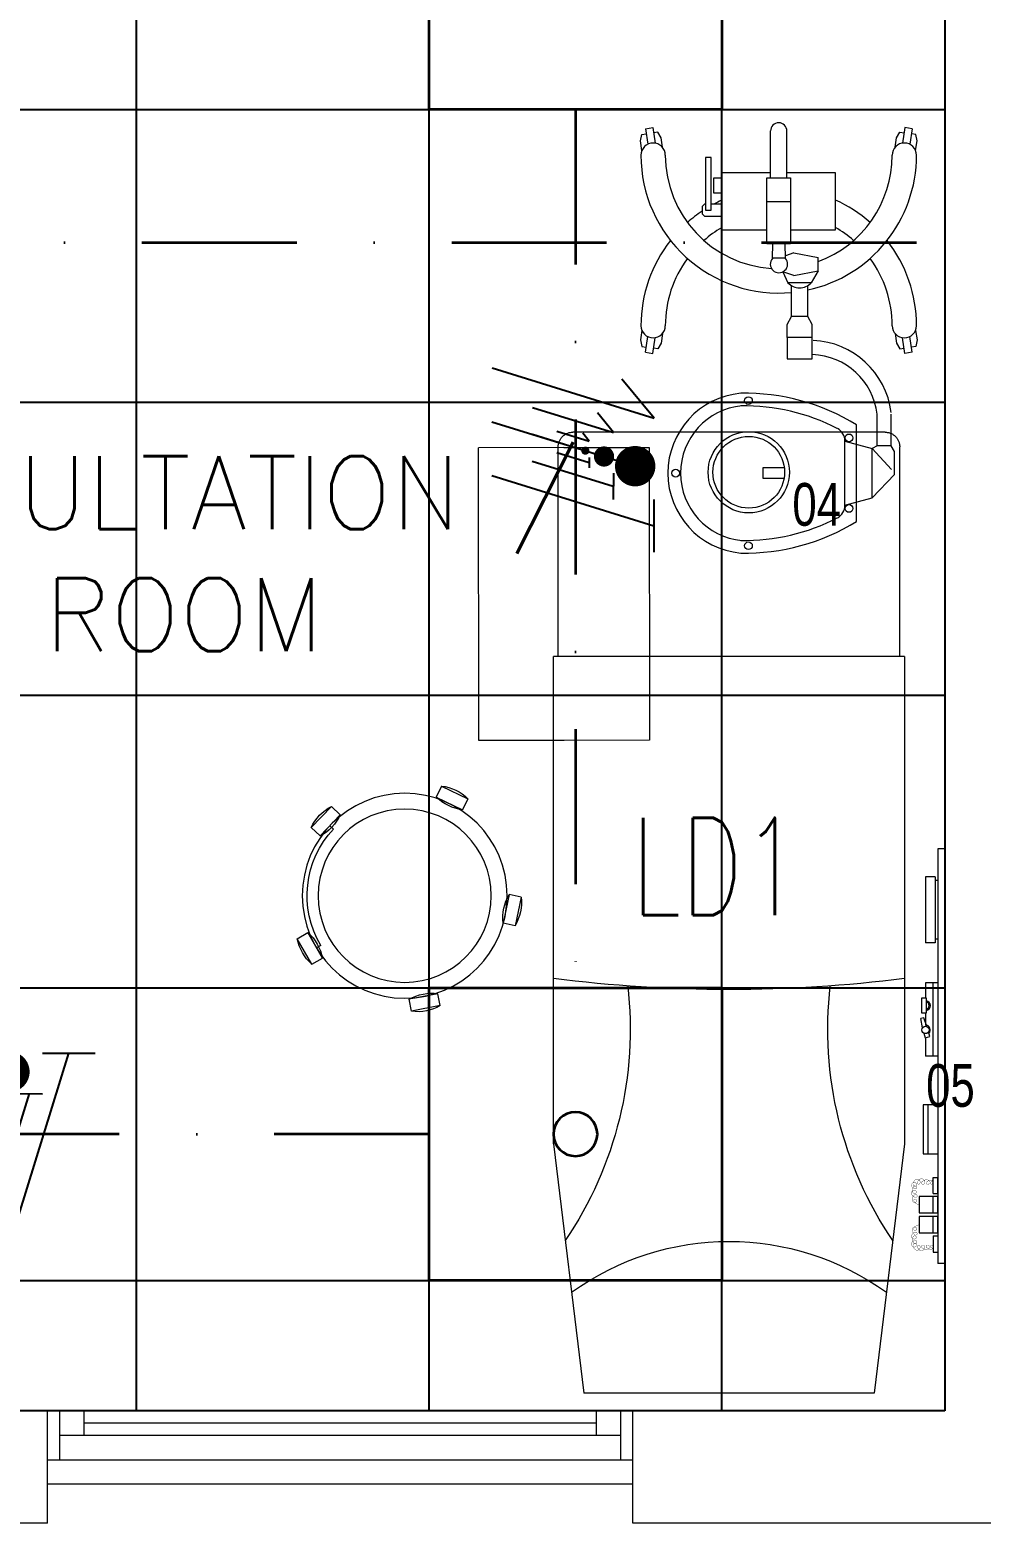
# Model space of a CAD drawing. Header units: inches. Extents: x -12418 to 183584, y -29325 to 19878.
# Drawn here: x 42982 to 44932, y -13097 to -10037 of the extents above; entities that cross this region are included whole.
import ezdxf
from ezdxf.enums import TextEntityAlignment as Align

# ---------------------------------------------------------------- set-up
doc = ezdxf.new("R2010")
doc.units = ezdxf.units.IN
doc.header["$LTSCALE"] = 25
doc.header["$MEASUREMENT"] = 0
doc.linetypes.add('00-Ground Floor$0$HIDDEN', pattern=[9.525, 6.35, -3.175])
doc.linetypes.add('DASHDOT', pattern=[25.4, 12.7, -6.35, 0, -6.35])
doc.layers.get('0').update_dxf_attribs({"color": 8})
for name, color, linetype, lineweight in [('00-Ground Floor$0$72_EGR_BASE_TEXT', 252, 'Continuous', 5), ('00-Ground Floor$0$72_EGR_EQP_TAG', 142, 'Continuous', 5), ('00-Ground Floor$0$Aluminum', 251, 'Continuous', 5), ('00-Ground Floor$0$LOADING', 253, 'Continuous', 5), ('00-Ground Floor$0$Walls', 251, 'Continuous', 5), ('E-LITE-CIRC-NUMB', 6, 'Continuous', 25), ('E-LITE-CLNG', 150, 'Continuous', 35), ('E-LITE-CLNG-CNDT', 6, 'DASHDOT', 35), ('E-LITE-CTRL', 6, 'Continuous', 25), ('E-LITE-IDEN', 6, 'Continuous', 25), ('E-POWR-WIRE', 6, 'Continuous', 25), ('E-POWR-WIRE @ 100', 6, 'Continuous', 25), ('E-POWR-WIRE @ 20', 6, 'Continuous', 25), ('E-POWR-WIRE @ 50', 6, 'Continuous', 25)]:
    doc.layers.add(name, color=color, linetype=linetype, lineweight=lineweight)
doc.layers.add('00-Ground Floor$0$False Ceiling', color=251, linetype='Continuous')
doc.styles.add('00-Ground Floor$0$SIMPLEX', font='SIMPLEX.shx', dxfattribs={"height": 150})
doc.styles.add('00-Ground Floor$0$X3G_ENTITY_257CFD', font='swisscl.ttf', dxfattribs={"height": 200})
doc.styles.add('DC_Simplex', font='SIMPLEX.shx', dxfattribs={"width": 0.7})

# ---------------------------------------------------------------- blocks, each defined once
blk = doc.blocks.new('00-Ground Floor$0$ME19011A-P')
for p, q in [((-0.425, 0), (0.425, 0)), ((-0.425, 0), (-0.425, -0.015)), ((0.425, 0), (0.425, -0.015)), ((-0.425, -0.015), (0.425, -0.015)), ((-0.3675, -0.0198), (-0.2325, -0.0198)), ((-0.3675, -0.0198), (-0.3675, -0.0399)), ((-0.36, -0.015), (-0.36, -0.0198)), ((-0.24, -0.015), (-0.24, -0.0198)), ((-0.2325, -0.0198), (-0.2325, -0.0399)), ((-0.15, -0.015), (-0.15, -0.04)), ((-0.15, -0.025), (0, -0.025)), ((0, -0.015), (0, -0.04)), ((0.1, -0.015), (0.1, -0.045)), ((0.2, -0.045), (0.2, -0.015)), ((0.2818, -0.015), (0.2484, -0.015)), ((0.2484, -0.0243), (0.2484, -0.015)), ((0.2818, -0.0243), (0.2484, -0.0243)), ((0.2818, -0.0243), (0.2818, -0.015)), ((0.3211, -0.015), (0.2877, -0.015)), ((0.2877, -0.015), (0.2877, -0.0531)), ((0.3211, -0.0243), (0.2877, -0.0243)), ((0.3211, -0.0531), (0.3211, -0.015)), ((0.3623, -0.015), (0.3289, -0.015)), ((0.3289, -0.015), (0.3289, -0.0531)), ((0.3623, -0.0243), (0.3289, -0.0243)), ((0.3623, -0.0531), (0.3623, -0.015)), ((0.3682, -0.0243), (0.3682, -0.015)), ((0.3682, -0.015), (0.4016, -0.015)), ((0.3682, -0.0243), (0.4016, -0.0243)), ((0.4016, -0.0243), (0.4016, -0.015)), ((-0.3675, -0.0399), (-0.2325, -0.0399)), ((-0.15, -0.04), (-0.1187, -0.04)), ((-0.0887, -0.04), (-0.0637, -0.04)), ((-0.0606, -0.0371), (-0.0787, -0.0432)), ((-0.0787, -0.0432), (-0.077, -0.0497)), ((-0.0582, -0.046), (-0.077, -0.0497)), ((-0.0402, -0.0312), (-0.0496, -0.0337)), ((-0.047, -0.0434), (-0.0376, -0.0409)), ((-0.0376, -0.0409), (-0.0402, -0.0312)), ((-0.0379, -0.04), (0, -0.04)), ((0.1, -0.035), (0.2, -0.035)), ((0.1, -0.045), (0.2, -0.045)), ((0.2877, -0.0531), (0.3211, -0.0531)), ((0.3289, -0.0531), (0.3623, -0.0531))]:
    blk.add_line(p, q)
at = {"color": 8, "const_width": 0.000601}
for points in [[(0.3044, -0.0531, -0.184574), (0.2977, -0.0636, -1.44364), (0.2961, -0.0581, -0.837915), (0.2969, -0.0664, -0.30536), (0.2839, -0.062, -1.584726), (0.2894, -0.0609, -0.253153), (0.2827, -0.0684, -0.874198), (0.2775, -0.0585, -0.915253), (0.2791, -0.0658, -0.223821), (0.2683, -0.0644, -1.703343), (0.272, -0.0597, -0.588962), (0.2621, -0.068, -0.717795), (0.2625, -0.0581, -0.983104), (0.2645, -0.0644, -0.326362), (0.2534, -0.0609, -0.758716), (0.2609, -0.0514, -0.906186), (0.2593, -0.0565, -0.189488), (0.2526, -0.0522, -0.7948), (0.2613, -0.0423, -1.223996), (0.2574, -0.047, -0.072149), (0.2534, -0.0403, -0.645886), (0.2609, -0.0324, -1.366917), (0.2574, -0.0371, -0.078415), (0.2542, -0.0308, -0.723006), (0.2613, -0.0256, -1.105484), (0.2582, -0.0292, -0.221197), (0.2566, -0.0243, -0.221197)], [(0.3456, -0.0531, 0.184574), (0.3523, -0.0636, 1.44364), (0.3539, -0.0581, 0.837915), (0.3531, -0.0664, 0.30536), (0.3661, -0.062, 1.584726), (0.3606, -0.0609, 0.253153), (0.3673, -0.0684, 0.874198), (0.3725, -0.0585, 0.915253), (0.3709, -0.0658, 0.223821), (0.3817, -0.0644, 1.703343), (0.378, -0.0597, 0.588962), (0.3879, -0.068, 0.717795), (0.3875, -0.0581, 0.983104), (0.3855, -0.0644, 0.326362), (0.3966, -0.0609, 0.758716), (0.3891, -0.0514, 0.906186), (0.3907, -0.0565, 0.189488), (0.3974, -0.0522, 0.7948), (0.3887, -0.0423, 1.223996), (0.3926, -0.047, 0.072149), (0.3966, -0.0403, 0.645886), (0.3891, -0.0324, 1.366917), (0.3926, -0.0371, 0.078415), (0.3958, -0.0308, 0.723006), (0.3887, -0.0256, 1.105484), (0.3918, -0.0292, 0.221197), (0.3934, -0.0243, 0.221197)]]:
    blk.add_lwpolyline(points, format="xyb", dxfattribs=at)
blk.add_lwpolyline([(-0.1187, -0.0482), (-0.0887, -0.0482), (-0.0887, -0.0382), (-0.1187, -0.0382)], close=True)
blk.add_circle((-0.0537, -0.04), 0.0075)
for centre, radius, start, end in [((-0.1037, -0.04), 0.01, 10.4593, 169.5407), ((-0.0537, -0.04), 0.01, 45, 180), ((-0.1037, -0.04), 0.0075, 14.0075, 165.9925)]:
    blk.add_arc(centre, radius, start, end)
blk = doc.blocks.new('00-Ground Floor$0$M.44.57.64')
at = {"layer": '00-Ground Floor$0$LOADING', "xscale": 1000.000000000002, "yscale": 1000.000000000002, "zscale": 1000.000000000002, "rotation": 225.9999036123427}
blk.add_blockref('00-Ground Floor$0$ME19011A-P', (-80806.9, 16720.7), dxfattribs=at)
blk = doc.blocks.new('00-Ground Floor$0$HF10037B-P')
at = {"layer": '00-Ground Floor$0$LOADING'}
for p, q in [((0.2459, 0.134), (0.1859, 0.134)), ((0.1859, 0.134), (0.1859, 0.109)), ((0.2459, 0.134), (0.2459, 0.109)), ((0.2459, 0.109), (0.1859, 0.109)), ((0, 0), (-0.0142, -0.0583)), ((0, 0), (0.0243, -0.0059)), ((0.0243, -0.0059), (0.01, -0.0642)), ((0.4071, -0.0094), (0.431, -0.0018)), ((0.4071, -0.0094), (0.4255, -0.0665)), ((0.431, -0.0018), (0.4493, -0.0589)), ((-0.0142, -0.0583), (0.01, -0.0642)), ((0.4069, -0.0417), (0.4165, -0.0387)), ((0.4255, -0.0665), (0.4493, -0.0589)), ((0.0524, -0.2725), (0.0674, -0.2525)), ((0.0524, -0.2725), (0.1004, -0.3085)), ((0.0674, -0.2525), (0.1154, -0.2885)), ((0.3125, -0.2897), (0.362, -0.2558)), ((0.3267, -0.268), (0.3323, -0.2763)), ((0.3761, -0.2764), (0.362, -0.2558)), ((0.1004, -0.3085), (0.1154, -0.2885)), ((0.3266, -0.3103), (0.3125, -0.2897)), ((0.3266, -0.3103), (0.3761, -0.2764))]:
    blk.add_line(p, q, dxfattribs=at)
for radius in [0.21, 0.1775]:
    blk.add_circle((0.2161, -0.1014), radius, dxfattribs=at)
for centre, radius, start, end in [((0.2159, 0.0465), 0.0925, 71.0754, 108.9246), ((0.2159, 0.1965), 0.0925, 251.0754, 288.9246), ((0.0779, -0.0499), 0.0925, 147.3419, 185.1912), ((-0.0678, -0.0143), 0.0925, 327.3419, 5.1912), ((0.4996, -0.0113), 0.0925, 178.8412, 216.6904), ((0.3568, -0.057), 0.0925, 358.8412, 36.6904), ((0.2161, -0.1014), 0.2, 303.6037, 17.3657), ((0.1289, -0.2205), 0.0925, 214.1875, 252.0368), ((0.0389, -0.3404), 0.0925, 34.1875, 72.0368), ((0.3867, -0.3449), 0.0925, 105.5121, 143.3614), ((0.3019, -0.2212), 0.0925, 285.5121, 323.3614)]:
    blk.add_arc(centre, radius, start, end, dxfattribs=at)
blk = doc.blocks.new('00-Ground Floor$0$HF13902-P')
at = {"color": 8, "linetype": '00-Ground Floor$0$HIDDEN'}
for p, q in [((-0.35, -0.6824), (-0.35, -1.1124)), ((0.35, -0.6824), (0.35, -1.1124)), ((0.32, -1.1424), (-0.32, -1.1424))]:
    blk.add_line(p, q, dxfattribs=at)
at = {"linetype": 'Continuous'}
for points in [[(0.36, -0.5224), (0.36, -0.5224), (0.36, -0.5224), (0.36, -0.5224), (0.36, -0.5224), (0.36, -0.5224), (0.36, -0.5224), (0.36, -0.5224), (0.36, -0.5224), (0.36, -0.5224), (0.36, -0.5224), (0.36, -0.5224), (0.36, -0.5224), (0.36, -0.5224), (0.36, -0.5224), (0.36, -0.5224), (0.36, -0.5224), (0.36, -0.5224), (0.36, -0.5224), (0.36, -0.5224), (0.36, -0.5224), (0.36, -0.5224), (0.36, -0.5224), (0.36, -0.5224), (0.36, -0.5224), (0.36, -0.5224), (0.36, -0.5224), (0.36, -0.5224), (0.36, -0.5224), (0.36, -0.5224), (0.36, -0.5224), (0.36, -0.5224), (0.36, -0.5224), (0.36, -0.5224), (0.36, -0.5224), (0.36, -0.5224), (0.36, -0.5224), (0.36, -0.5224), (0.36, -0.5224), (0.36, -0.5224), (0.36, -0.5224), (0.36, -0.5224), (0.36, -0.5224), (0.36, -0.5224), (0.36, -0.5224), (0.36, -0.5224), (0.36, -0.5224), (0.36, -0.5224), (0.36, -0.5224), (0.36, -0.5224), (0.36, -0.5224), (0.36, -0.5224), (0.36, -0.5224), (0.36, -0.5224), (0.36, -0.5224), (0.36, -0.5224), (0.36, -0.5224), (0.36, -0.5224), (0.36, -0.5224), (0.36, -0.5224), (0.36, -0.5224), (0.36, -0.5224), (0.36, -0.5224), (0.36, -0.5224), (0.36, -0.5224), (0.36, -0.5224), (0.36, -0.5224), (0.36, -0.5224), (0.36, -0.5224), (0.36, -0.5224), (0.36, -0.5224), (0.36, -0.5224), (0.36, -0.5224), (0.36, -0.5224), (0.36, -0.5224), (0.36, -0.5224), (0.36, -0.5224), (0.36, -0.5224), (0.36, -0.5224), (0.36, -0.5224), (0.36, -0.5224), (0.36, -0.5224), (0.36, -0.5224), (0.36, -0.5224), (0.36, -0.5224), (0.36, -0.5224), (0.36, -0.5224), (0.36, -0.5224), (0.36, -0.5224), (0.36, -0.5224), (0.36, -0.5224), (0.36, -0.5224), (0.36, -0.5224), (0.36, -0.5224), (0.36, -0.5224), (0.36, -0.5224), (0.36, -0.5224), (0.36, -0.5224), (0.36, -0.5224), (0.36, -0.5224), (0.36, -0.5224), (0.36, -0.5224), (0.36, -0.5224), (0.36, -0.5224), (0.36, -0.5224), (0.36, -0.5224), (0.36, -0.5224), (0.36, -0.5224), (0.36, -0.5224), (0.36, -0.5224), (0.36, -0.5224), (0.36, -0.5224), (0.36, -0.5224), (0.36, -0.5224), (0.36, -0.5224), (0.36, -0.5224), (0.36, -0.5224), (0.36, -0.5224), (0.36, -0.5224), (0.36, -0.5224), (0.36, -0.5224), (0.36, -0.5224), (0.36, -0.5224), (0.36, -0.5224), (0.36, -0.5224), (0.36, -0.5224), (0.36, -0.5224), (0.36, -0.5224), (0.36, -0.5224), (0.36, -0.5224), (0.36, -0.5224), (0.36, -0.5224), (0.36, -0.5224), (0.36, -0.5224), (0.36, -0.5224), (0.36, -0.5224), (0.36, -0.5224), (0.36, -0.5224), (0.36, -0.5224), (0.36, -0.5224), (0.36, -0.5224), (0.36, -0.5224), (0.36, -0.5224), (0.36, -0.5224), (0.36, -0.5224), (0.36, -0.5224), (0.36, -0.5224), (0.36, -0.5224), (0.36, -0.5224), (0.36, -0.5224), (0.36, -0.5224), (0.36, -0.5224), (0.36, -0.5224), (0.36, -0.5224), (0.36, -0.5224), (0.36, -0.5224), (0.36, -0.5224), (0.36, -0.5224), (0.36, -0.5224), (0.36, -0.5224), (0.36, -0.5224), (0.36, -0.5224), (0.36, -0.5224), (0.36, -0.5224), (0.36, -0.5224), (0.36, -0.5224), (0.36, -0.5224), (0.36, -0.5224), (0.36, -0.5224), (0.36, -0.5224), (0.36, -0.5224), (0.36, -0.5224), (0.36, -0.5224), (0.36, -0.5224), (0.36, -0.5224), (0.36, -0.5224), (0.36, -0.5224), (0.36, -0.5224), (0.36, -0.5224), (0.36, -0.5224), (0.36, -0.5224), (0.36, -0.5224), (0.36, -0.5224), (0.36, -0.5224), (0.36, -0.5224), (0.36, -0.5224), (0.36, -0.5224), (0.36, -0.5224), (0.36, -0.5224), (0.36, -0.5224), (0.36, -0.5224), (0.36, -0.5224), (0.36, -0.5224), (0.36, -0.5224), (0.36, -0.5224), (0.36, -0.5224), (0.36, -0.5224), (0.36, -0.5224), (0.36, -0.5224), (0.36, -0.5224), (0.36, -0.5224), (0.36, -0.5224), (0.36, -0.5224), (0.36, -0.5224), (0.36, -0.5224), (0.36, -0.5224), (0.36, -0.5224), (0.36, -0.5224), (0.36, -0.5224), (0.36, -0.5224), (0.36, -0.5224), (0.36, -0.5224), (0.36, -0.5224), (0.36, -0.5224), (0.36, -0.5224), (0.36, -0.5224), (0.36, -0.5224), (0.36, -0.5224), (0.36, -0.5224)], [(0.36, -0.5224), (0.36, -0.5224), (0.36, -0.5224), (0.36, -0.5224), (0.36, -0.5224), (0.36, -0.5224), (0.36, -0.5224), (0.36, -0.5224), (0.36, -0.5224), (0.36, -0.5224), (0.36, -0.5224), (0.36, -0.5224), (0.36, -0.5224), (0.36, -0.5224), (0.36, -0.5224), (0.36, -0.5224), (0.36, -0.5224), (0.36, -0.5224), (0.36, -0.5224), (0.36, -0.5224), (0.36, -0.5224), (0.36, -0.5224), (0.36, -0.5224), (0.36, -0.5224), (0.36, -0.5224), (0.36, -0.5224), (0.36, -0.5224), (0.36, -0.5224), (0.36, -0.5224), (0.36, -0.5224), (0.36, -0.5224), (0.36, -0.5224), (0.36, -0.5224), (0.36, -0.5224), (0.36, -0.5224), (0.36, -0.5224), (0.36, -0.5224), (0.36, -0.5224), (0.36, -0.5224), (0.36, -0.5224), (0.36, -0.5224), (0.36, -0.5224), (0.36, -0.5224), (0.36, -0.5224), (0.36, -0.5224), (0.36, -0.5224), (0.36, -0.5224), (0.36, -0.5224), (0.36, -0.5224), (0.36, -0.5224), (0.36, -0.5224), (0.36, -0.5224), (0.36, -0.5224), (0.36, -0.5224), (0.36, -0.5224), (0.36, -0.5224), (0.36, -0.5224), (0.36, -0.5224), (0.36, -0.5224), (0.36, -0.5224), (0.36, -0.5224), (0.36, -0.5224), (0.36, -0.5224), (0.36, -0.5224), (0.36, -0.5224), (0.36, -0.5224), (0.36, -0.5224), (0.36, -0.5224), (0.36, -0.5224), (0.36, -0.5224), (0.36, -0.5224), (0.36, -0.5224), (0.36, -0.5224), (0.36, -0.5224), (0.36, -0.5224), (0.36, -0.5224), (0.36, -0.5224), (0.36, -0.5224), (0.36, -0.5224), (0.36, -0.5224), (0.36, -0.5224), (0.36, -0.5224), (0.36, -0.5224), (0.36, -0.5224), (0.36, -0.5224), (0.36, -0.5224), (0.36, -0.5224), (0.36, -0.5224), (0.36, -0.5224), (0.36, -0.5224), (0.36, -0.5224), (0.36, -0.5224), (0.36, -0.5224), (0.36, -0.5224), (0.36, -0.5224), (0.36, -0.5224), (0.36, -0.5224), (0.36, -0.5224), (0.36, -0.5224), (0.36, -0.5224), (0.36, -0.5224), (0.36, -0.5224), (0.36, -0.5224), (0.36, -0.5224), (0.36, -0.5224), (0.36, -0.5224), (0.36, -0.5224), (0.36, -0.5224), (0.36, -0.5224), (0.36, -0.5224), (0.36, -0.5224), (0.36, -0.5224), (0.36, -0.5224), (0.36, -0.5224), (0.36, -0.5224), (0.36, -0.5224), (0.36, -0.5224), (0.36, -0.5224), (0.36, -0.5224), (0.36, -0.5224), (0.36, -0.5224), (0.36, -0.5224), (0.36, -0.5224), (0.36, -0.5224), (0.36, -0.5224), (0.36, -0.5224), (0.36, -0.5224), (0.36, -0.5224), (0.36, -0.5224), (0.36, -0.5224), (0.36, -0.5224), (0.36, -0.5224), (0.36, -0.5224), (0.36, -0.5224), (0.36, -0.5224), (0.36, -0.5224), (0.36, -0.5224), (0.36, -0.5224), (0.36, -0.5224), (0.36, -0.5224), (0.36, -0.5224), (0.36, -0.5224), (0.36, -0.5224), (0.36, -0.5224), (0.36, -0.5224), (0.36, -0.5224), (0.36, -0.5224), (0.36, -0.5224), (0.36, -0.5224), (0.36, -0.5224), (0.36, -0.5224), (0.36, -0.5224), (0.36, -0.5224), (0.36, -0.5224), (0.36, -0.5224), (0.36, -0.5224), (0.36, -0.5224), (0.36, -0.5224), (0.36, -0.5224), (0.36, -0.5224), (0.36, -0.5224), (0.36, -0.5224), (0.36, -0.5224), (0.36, -0.5224), (0.36, -0.5224), (0.36, -0.5224), (0.36, -0.5224), (0.36, -0.5224), (0.36, -0.5224), (0.36, -0.5224), (0.36, -0.5224), (0.36, -0.5224), (0.36, -0.5224), (0.36, -0.5224), (0.36, -0.5224), (0.36, -0.5224), (0.36, -0.5224), (0.36, -0.5224), (0.36, -0.5224), (0.36, -0.5224), (0.36, -0.5224), (0.36, -0.5224), (0.36, -0.5224), (0.36, -0.5224), (0.36, -0.5224), (0.36, -0.5224), (0.36, -0.5224), (0.36, -0.5224), (0.36, -0.5224), (0.36, -0.5224), (0.36, -0.5224), (0.36, -0.5224), (0.36, -0.5224), (0.36, -0.5224), (0.36, -0.5224), (0.36, -0.5224), (0.36, -0.5224), (0.36, -0.5224), (0.36, -0.5224), (0.36, -0.5224), (0.36, -0.5224), (0.36, -0.5224), (0.36, -0.5224), (0.36, -0.5224), (0.36, -0.5224), (0.36, -0.5224), (0.36, -0.5224), (0.36, -0.5224), (0.36, -0.5224), (0.36, -0.5224), (0.36, -0.5224), (0.36, -0.5224), (0.36, -0.5224), (0.36, -0.5224)], [(0.36, -0.5224), (0.36, -0.5224), (0.36, -0.5224), (0.36, -0.5224), (0.36, -0.5224), (0.36, -0.5224), (0.36, -0.5224), (0.36, -0.5224), (0.36, -0.5224), (0.36, -0.5224), (0.36, -0.5224), (0.36, -0.5224), (0.36, -0.5224), (0.36, -0.5224), (0.36, -0.5224), (0.36, -0.5224), (0.36, -0.5224), (0.36, -0.5224), (0.36, -0.5224), (0.36, -0.5224), (0.36, -0.5224), (0.36, -0.5224), (0.36, -0.5224), (0.36, -0.5224), (0.36, -0.5224), (0.36, -0.5224), (0.36, -0.5224), (0.36, -0.5224), (0.36, -0.5224), (0.36, -0.5224), (0.36, -0.5224), (0.36, -0.5224), (0.36, -0.5224), (0.36, -0.5224), (0.36, -0.5224), (0.36, -0.5224), (0.36, -0.5224), (0.36, -0.5224), (0.36, -0.5224), (0.36, -0.5224), (0.36, -0.5224), (0.36, -0.5224), (0.36, -0.5224), (0.36, -0.5224), (0.36, -0.5224), (0.36, -0.5224), (0.36, -0.5224), (0.36, -0.5224), (0.36, -0.5224), (0.36, -0.5224), (0.36, -0.5224), (0.36, -0.5224), (0.36, -0.5224), (0.36, -0.5224), (0.36, -0.5224), (0.36, -0.5224), (0.36, -0.5224), (0.36, -0.5224), (0.36, -0.5224), (0.36, -0.5224), (0.36, -0.5224), (0.36, -0.5224), (0.36, -0.5224), (0.36, -0.5224), (0.36, -0.5224), (0.36, -0.5224), (0.36, -0.5224), (0.36, -0.5224), (0.36, -0.5224), (0.36, -0.5224), (0.36, -0.5224), (0.36, -0.5224), (0.36, -0.5224), (0.36, -0.5224), (0.36, -0.5224), (0.36, -0.5224), (0.36, -0.5224), (0.36, -0.5224), (0.36, -0.5224), (0.36, -0.5224), (0.36, -0.5224), (0.36, -0.5224), (0.36, -0.5224), (0.36, -0.5224), (0.36, -0.5224), (0.36, -0.5224), (0.36, -0.5224), (0.36, -0.5224), (0.36, -0.5224), (0.36, -0.5224), (0.36, -0.5224), (0.36, -0.5224), (0.36, -0.5224), (0.36, -0.5224), (0.36, -0.5224), (0.36, -0.5224), (0.36, -0.5224), (0.36, -0.5224), (0.36, -0.5224), (0.36, -0.5224), (0.36, -0.5224), (0.36, -0.5224), (0.36, -0.5224), (0.36, -0.5224), (0.36, -0.5224), (0.36, -0.5224), (0.36, -0.5224), (0.36, -0.5224), (0.36, -0.5224), (0.36, -0.5224), (0.36, -0.5224), (0.36, -0.5224), (0.36, -0.5224), (0.36, -0.5224), (0.36, -0.5224), (0.36, -0.5224), (0.36, -0.5224), (0.36, -0.5224), (0.36, -0.5224), (0.36, -0.5224), (0.36, -0.5224), (0.36, -0.5224), (0.36, -0.5224), (0.36, -0.5224), (0.36, -0.5224), (0.36, -0.5224), (0.36, -0.5224), (0.36, -0.5224), (0.36, -0.5224), (0.36, -0.5224), (0.36, -0.5224), (0.36, -0.5224), (0.36, -0.5224), (0.36, -0.5224), (0.36, -0.5224), (0.36, -0.5224), (0.36, -0.5224), (0.36, -0.5224), (0.36, -0.5224), (0.36, -0.5224), (0.36, -0.5224), (0.36, -0.5224), (0.36, -0.5224), (0.36, -0.5224), (0.36, -0.5224), (0.36, -0.5224), (0.36, -0.5224), (0.36, -0.5224), (0.36, -0.5224), (0.36, -0.5224), (0.36, -0.5224), (0.36, -0.5224), (0.36, -0.5224), (0.36, -0.5224), (0.36, -0.5224), (0.36, -0.5224), (0.36, -0.5224), (0.36, -0.5224), (0.36, -0.5224), (0.36, -0.5224), (0.36, -0.5224), (0.36, -0.5224), (0.36, -0.5224), (0.36, -0.5224), (0.36, -0.5224), (0.36, -0.5224), (0.36, -0.5224), (0.36, -0.5224), (0.36, -0.5224), (0.36, -0.5224), (0.36, -0.5224), (0.36, -0.5224), (0.36, -0.5224), (0.36, -0.5224), (0.36, -0.5224), (0.36, -0.5224), (0.36, -0.5224), (0.36, -0.5224), (0.36, -0.5224), (0.36, -0.5224), (0.36, -0.5224), (0.36, -0.5224), (0.36, -0.5224), (0.36, -0.5224), (0.36, -0.5224), (0.36, -0.5224), (0.36, -0.5224), (0.36, -0.5224), (0.36, -0.5224), (0.36, -0.5224), (0.36, -0.5224), (0.36, -0.5224), (0.36, -0.5224), (0.36, -0.5224), (0.36, -0.5224), (0.36, -0.5224), (0.36, -0.5224), (0.36, -0.5224), (0.36, -0.5224), (0.36, -0.5224), (0.36, -0.5224), (0.36, -0.5224), (0.36, -0.5224), (0.36, -0.5224), (0.36, -0.5224), (0.36, -0.5224), (0.36, -0.5224), (0.36, -0.5224), (0.36, -0.5224), (0.36, -0.5224), (0.36, -0.5224), (0.36, -0.5224), (0.36, -0.5224), (0.36, -0.5224), (0.36, -0.5224), (0.36, -0.5224), (0.36, -0.5224), (0.36, -0.5224), (0.36, -0.5224), (0.36, -0.5224), (0.36, -0.5224), (0.36, -0.5224), (0.36, -0.5224), (0.36, -0.5224), (0.36, -0.5224), (0.36, -0.5224), (0.36, -0.5224), (0.36, -0.5224), (0.36, -0.5224), (0.36, -0.5224), (0.36, -0.5224), (0.36, -0.5224), (0.36, -0.5224), (0.36, -0.5224), (0.36, -0.5224), (0.36, -0.5224), (0.36, -0.5224), (0.36, -0.5224), (0.36, -0.5224), (0.36, -0.5224), (0.36, -0.5224), (0.36, -0.5224), (0.36, -0.5224), (0.36, -0.5224), (0.36, -0.5224), (0.36, -0.5224), (0.36, -0.5224), (0.36, -0.5224), (0.36, -0.5224), (0.36, -0.5224), (0.36, -0.5224), (0.36, -0.5224), (0.36, -0.5224), (0.36, -0.5224), (0.36, -0.5224), (0.36, -0.5224), (0.36, -0.5224), (0.36, -0.5224), (0.36, -0.5224), (0.36, -0.5224), (0.36, -0.5224), (0.36, -0.5224), (0.36, -0.5224), (0.36, -0.5224), (0.36, -0.5224), (0.36, -0.5224), (0.36, -0.5224), (0.36, -0.5224), (0.36, -0.5224), (0.36, -0.5224), (0.36, -0.5224), (0.36, -0.5224), (0.36, -0.5224), (0.36, -0.5224), (0.36, -0.5224), (0.36, -0.5224), (0.36, -0.5224)]]:
    blk.add_lwpolyline(points, close=True, dxfattribs=at)
for points in [[(0.36, -0.5224), (0.36, -0.5224), (0.36, -0.5224), (0.36, -0.5224), (0.36, -0.5224), (0.36, -0.5224), (0.36, -0.5224), (0.36, -0.5224)], [(0.36, -0.5224), (0.36, -0.5224), (0.36, -0.5224), (0.36, -0.5224), (0.36, -0.5224), (0.36, -0.5224), (0.36, -0.5224), (0.36, -0.5224), (0.36, -0.5224), (0.36, -0.5224), (0.36, -0.5224), (0.36, -0.5224), (0.36, -0.5224), (0.36, -0.5224), (0.36, -0.5224), (0.36, -0.5224), (0.36, -0.5224), (0.36, -0.5224), (0.36, -0.5224), (0.36, -0.5224), (0.36, -0.5224), (0.36, -0.5224), (0.36, -0.5224), (0.36, -0.5224), (0.36, -0.5224), (0.36, -0.5224), (0.36, -0.5224), (0.36, -0.5224), (0.36, -0.5224), (0.36, -0.5224), (0.36, -0.5224), (0.36, -0.5224), (0.36, -0.5224), (0.36, -0.5224), (0.36, -0.5224), (0.36, -0.5224), (0.36, -0.5224), (0.36, -0.5224), (0.36, -0.5224), (0.36, -0.5224), (0.36, -0.5224), (0.36, -0.5224), (0.36, -0.5224), (0.36, -0.5224), (0.36, -0.5224), (0.36, -0.5224), (0.36, -0.5224), (0.36, -0.5224), (0.36, -0.5224), (0.36, -0.5224), (0.36, -0.5224), (0.36, -0.5224), (0.36, -0.5224), (0.36, -0.5224), (0.36, -0.5224), (0.36, -0.5224), (0.36, -0.5224), (0.36, -0.5224), (0.36, -0.5224), (0.36, -0.5224), (0.36, -0.5224), (0.36, -0.5224), (0.36, -0.5224), (0.36, -0.5224), (0.36, -0.5224), (0.36, -0.5224), (0.36, -0.5224), (0.36, -0.5224), (0.36, -0.5224), (0.36, -0.5224), (0.36, -0.5224), (0.36, -0.5224), (0.36, -0.5224), (0.36, -0.5224), (0.36, -0.5224), (0.36, -0.5224), (0.36, -0.5224), (0.36, -0.5224), (0.36, -0.5224), (0.36, -0.5224), (0.36, -0.5224), (0.36, -0.5224), (0.36, -0.5224), (0.36, -0.5224), (0.36, -0.5224), (0.36, -0.5224), (0.36, -0.5224), (0.36, -0.5224), (0.36, -0.5224), (0.36, -0.5224), (0.36, -0.5224), (0.36, -0.5224), (0.36, -0.5224), (0.36, -0.5224), (0.36, -0.5224), (0.36, -0.5224), (0.36, -0.5224), (0.36, -0.5224), (0.36, -0.5224), (0.36, -0.5224), (0.36, -0.5224), (0.36, -0.5224), (0.36, -0.5224), (0.36, -0.5224), (0.36, -0.5224), (0.36, -0.5224), (0.36, -0.5224), (0.36, -0.5224), (0.36, -0.5224), (0.36, -0.5224), (0.36, -0.5224)], [(0.36, -0.5224), (0.36, -0.5224), (0.36, -0.5224), (0.36, -0.5224), (0.36, -0.5224), (0.36, -0.5224), (0.36, -0.5224), (0.36, -0.5224), (0.36, -0.5224), (0.36, -0.5224), (0.36, -0.5224), (0.36, -0.5224), (0.36, -0.5224), (0.36, -0.5224), (0.36, -0.5224), (0.36, -0.5224), (0.36, -0.5224)], [(0.36, -0.5224), (0.36, -0.5224), (0.36, -0.5224), (0.36, -0.5224), (0.36, -0.5224), (0.36, -0.5224), (0.36, -0.5224)], [(0.36, -0.5224), (0.36, -0.5224), (0.36, -0.5224), (0.36, -0.5224), (0.36, -0.5224), (0.36, -0.5224), (0.36, -0.5224), (0.36, -0.5224), (0.36, -0.5224), (0.36, -0.5224), (0.36, -0.5224), (0.36, -0.5224)], [(0.36, -0.5224), (0.36, -0.5224), (0.36, -0.5224), (0.36, -0.5224), (0.36, -0.5224), (0.36, -0.5224), (0.36, -0.5224), (0.36, -0.5224), (0.36, -0.5224), (0.36, -0.5224), (0.36, -0.5224), (0.36, -0.5224), (0.36, -0.5224), (0.36, -0.5224), (0.36, -0.5224), (0.36, -0.5224), (0.36, -0.5224), (0.36, -0.5224), (0.36, -0.5224), (0.36, -0.5224), (0.36, -0.5224), (0.36, -0.5224), (0.36, -0.5224), (0.36, -0.5224), (0.36, -0.5224), (0.36, -0.5224), (0.36, -0.5224), (0.36, -0.5224), (0.36, -0.5224), (0.36, -0.5224), (0.36, -0.5224), (0.36, -0.5224), (0.36, -0.5224), (0.36, -0.5224), (0.36, -0.5224), (0.36, -0.5224), (0.36, -0.5224), (0.36, -0.5224), (0.36, -0.5224), (0.36, -0.5224), (0.36, -0.5224), (0.36, -0.5224), (0.36, -0.5224), (0.36, -0.5224), (0.36, -0.5224), (0.36, -0.5224), (0.36, -0.5224), (0.36, -0.5224), (0.36, -0.5224), (0.36, -0.5224), (0.36, -0.5224), (0.36, -0.5224), (0.36, -0.5224), (0.36, -0.5224), (0.36, -0.5224), (0.36, -0.5224), (0.36, -0.5224), (0.36, -0.5224), (0.36, -0.5224), (0.36, -0.5224), (0.36, -0.5224), (0.36, -0.5224), (0.36, -0.5224), (0.36, -0.5224), (0.36, -0.5224), (0.36, -0.5224), (0.36, -0.5224), (0.36, -0.5224), (0.36, -0.5224), (0.36, -0.5224), (0.36, -0.5224), (0.36, -0.5224), (0.36, -0.5224), (0.36, -0.5224), (0.36, -0.5224), (0.36, -0.5224), (0.36, -0.5224), (0.36, -0.5224), (0.36, -0.5224), (0.36, -0.5224), (0.36, -0.5224), (0.36, -0.5224), (0.36, -0.5224), (0.36, -0.5224), (0.36, -0.5224), (0.36, -0.5224), (0.36, -0.5224), (0.36, -0.5224), (0.36, -0.5224)], [(0.36, -0.5224), (0.36, -0.5224), (0.36, -0.5224), (0.36, -0.5224), (0.36, -0.5224), (0.36, -0.5224), (0.36, -0.5224), (0.36, -0.5224), (0.36, -0.5224), (0.36, -0.5224)], [(0.36, -0.5224), (0.36, -0.5224), (0.36, -0.5224), (0.36, -0.5224), (0.36, -0.5224), (0.36, -0.5224), (0.36, -0.5224), (0.36, -0.5224), (0.36, -0.5224), (0.36, -0.5224)], [(0.36, -0.5224), (0.36, -0.5224), (0.36, -0.5224), (0.36, -0.5224), (0.36, -0.5224), (0.36, -0.5224), (0.36, -0.5224), (0.36, -0.5224), (0.36, -0.5224), (0.36, -0.5224), (0.36, -0.5224), (0.36, -0.5224), (0.36, -0.5224), (0.36, -0.5224), (0.36, -0.5224)], [(0.36, -0.5224), (0.36, -0.5224), (0.36, -0.5224), (0.36, -0.5224), (0.36, -0.5224), (0.36, -0.5224), (0.36, -0.5224), (0.36, -0.5224), (0.36, -0.5224), (0.36, -0.5224)], [(0.36, -0.5224), (0.36, -0.5224), (0.36, -0.5224), (0.36, -0.5224), (0.36, -0.5224), (0.36, -0.5224), (0.36, -0.5224)], [(0.36, -0.5224), (0.36, -0.5224), (0.36, -0.5224), (0.36, -0.5224), (0.36, -0.5224), (0.36, -0.5224), (0.36, -0.5224), (0.36, -0.5224), (0.36, -0.5224), (0.36, -0.5224)], [(0.36, -0.5224), (0.36, -0.5224), (0.36, -0.5224), (0.36, -0.5224), (0.36, -0.5224), (0.36, -0.5224), (0.36, -0.5224), (0.36, -0.5224), (0.36, -0.5224), (0.36, -0.5224), (0.36, -0.5224), (0.36, -0.5224), (0.36, -0.5224), (0.36, -0.5224), (0.36, -0.5224), (0.36, -0.5224), (0.36, -0.5224), (0.36, -0.5224)], [(0.36, -0.5224), (0.36, -0.5224), (0.36, -0.5224), (0.36, -0.5224), (0.36, -0.5224), (0.36, -0.5224), (0.36, -0.5224), (0.36, -0.5224), (0.36, -0.5224)]]:
    blk.add_lwpolyline(points, dxfattribs=at)
blk.add_circle((0.36, -0.5224), 0.000000101)
at = {"color": 8}
for centre, radius, start, end in [((0, 1.0679), 0.5515, 234.1788, 305.8212), ((-0.9704, 0.0819), 0.7679, 353.3222, 34.2669), ((0.9704, 0.0819), 0.7679, 145.7331, 186.6778), ((0, -2.9071), 2.9071, 82.8865, 97.1135)]:
    blk.add_arc(centre, radius, start, end, dxfattribs=at)
at = {"color": 8, "linetype": '00-Ground Floor$0$HIDDEN'}
for centre, start, end in [((-0.32, -1.1124), 180, 270), ((0.32, -1.1124), 270, 0)]:
    blk.add_arc(centre, 0.03, start, end, dxfattribs=at)
at = {"layer": '00-Ground Floor$0$LOADING'}
for p, q in [((-0.36, 0.3161), (-0.2975, 0.8276)), ((0.2975, 0.8276), (-0.2975, 0.8276)), ((0.36, 0.3161), (0.2975, 0.8276)), ((-0.36, 0.3161), (-0.36, -0.6824)), ((0.36, -0.6824), (0.36, 0.3161)), ((0.36, -0.6824), (-0.36, -0.6824))]:
    blk.add_line(p, q, dxfattribs=at)
blk = doc.blocks.new('00-Ground Floor$0$HF11772-P')
at = {"layer": '00-Ground Floor$0$LOADING'}
for p, q in [((0.6, 0.35), (0, 0.35)), ((0, 0.175), (0, 0.35)), ((0.6, 0.175), (0.6, 0.35)), ((0, 0.175), (0, 0)), ((0.6, 0), (0.6, 0.175)), ((0, 0), (0.6, 0))]:
    blk.add_line(p, q, dxfattribs=at)
blk = doc.blocks.new('00-Ground Floor$0$mobile light')
at = {"layer": '00-Ground Floor$0$LOADING'}
for p, q in [((1882.58, -498.29), (1882.35, -499.8)), ((1882.58, -498.29), (1885.78, -498.78)), ((1883.78, -497.56), (1883.65, -498.45)), ((1885.1, -497.29), (1883.78, -497.56)), ((1887.04, -497.59), (1885.1, -497.29)), ((1923.94, -497.59), (1925.88, -497.29)), ((1928.41, -498.29), (1925.2, -498.78)), ((1925.88, -497.29), (1927.2, -497.56)), ((1927.2, -497.56), (1927.33, -498.45)), ((1928.41, -498.29), (1928.63, -499.8)), ((1882.35, -499.8), (1885.55, -500.28)), ((1883.28, -500.85), (1883.42, -499.96)), ((1884.47, -501.5), (1883.28, -500.85)), ((1886.4, -501.79), (1884.47, -501.5)), ((1924.58, -501.79), (1926.52, -501.5)), ((1928.63, -499.8), (1925.43, -500.28)), ((1926.52, -501.5), (1927.7, -500.85)), ((1927.7, -500.85), (1927.56, -499.96)), ((1948.76, -501.94), (1947.59, -502.62)), ((1953.47, -501.94), (1948.76, -501.94)), ((1958.23, -506.5), (1953.47, -501.94)), ((1947.59, -502.62), (1941.09, -502.62)), ((1947.59, -502.62), (1947.59, -505.45)), ((1948.15, -506.5), (1952.41, -502.55)), ((1947.59, -505.45), (1941.09, -505.45)), ((1946.6, -512.08), (1948.15, -506.5)), ((1947.59, -505.45), (1948.15, -506.5)), ((1958.23, -506.5), (1948.15, -506.5)), ((1959.78, -512.08), (1958.23, -506.5)), ((1963.08, -509.67), (1943.3, -509.67)), ((1959.78, -512.08), (1946.6, -512.08)), ((1908.01, -522.53), (1909, -517.55)), ((1911.69, -517.55), (1909, -517.55)), ((1912.69, -522.53), (1911.69, -517.55)), ((1911.69, -517.55), (1914.17, -518.99)), ((1914.17, -518.99), (1914.17, -523.77)), ((1921.08, -519.69), (1914.74, -519.69)), ((1922.73, -518.8), (1921.08, -519.69)), ((1921.08, -519.69), (1921.08, -523.01)), ((1921.08, -519.69), (1921.08, -523.01)), ((1925.38, -518.8), (1922.73, -518.8)), ((1892.68, -528.06), (1892.68, -523.24)), ((1892.68, -523.24), (1906.16, -523.24)), ((1897.5, -528.06), (1897.5, -523.24)), ((1906.16, -523.24), (1906.16, -528.06)), ((1908.01, -522.53), (1908.62, -524.28)), ((1912.69, -522.53), (1911.9, -524.78)), ((1921.08, -523.01), (1914.77, -523.01)), ((1922.73, -523.93), (1921.08, -523.04)), ((1892.68, -523.97), (1883.05, -523.97)), ((1909.15, -524.25), (1906.16, -524.32)), ((1909.15, -524.25), (1909.15, -526.94)), ((1911.9, -524.78), (1914.17, -523.77)), ((1925.38, -523.93), (1922.73, -523.93)), ((1892.68, -527.34), (1883.05, -527.34)), ((1906.16, -528.06), (1892.68, -528.06)), ((1909.15, -526.94), (1906.16, -526.87)), ((1884.47, -549.77), (1883.28, -550.42)), ((1883.28, -550.42), (1883.42, -551.31)), ((1886.4, -549.48), (1884.47, -549.77)), ((1924.58, -549.48), (1926.52, -549.77)), ((1926.52, -549.77), (1927.7, -550.42)), ((1927.7, -550.42), (1927.56, -551.31)), ((1882.35, -551.47), (1885.55, -550.99)), ((1882.58, -552.98), (1882.35, -551.47)), ((1882.58, -552.98), (1885.78, -552.5)), ((1883.78, -553.71), (1883.65, -552.82)), ((1885.1, -553.98), (1883.78, -553.71)), ((1887.04, -553.69), (1885.1, -553.98)), ((1923.94, -553.69), (1925.88, -553.98)), ((1928.41, -552.98), (1925.2, -552.5)), ((1928.63, -551.47), (1925.43, -550.99)), ((1925.88, -553.98), (1927.2, -553.71)), ((1927.2, -553.71), (1927.33, -552.82)), ((1928.41, -552.98), (1928.63, -551.47))]:
    blk.add_line(p, q, dxfattribs=at)
for points in [[(1903.33, -523.24), (1903.33, -514.02), (1891.61, -514.02), (1891.61, -523.97)], [(1954.27, -524.55), (1954.27, -528.82), (1952.05, -528.82), (1952.05, -524.5)], [(1891.61, -527.34), (1891.61, -537.34), (1903.33, -537.34), (1903.33, -528.06)], [(1892.74, -537.34), (1892.74, -539.04), (1895.76, -539.04), (1895.76, -537.34)], [(1898.05, -537.34), (1898.05, -539.5)], [(1898.05, -540.63), (1898.05, -540.87), (1898.53, -541.35), (1900.02, -541.35), (1900.5, -540.87), (1900.5, -537.34)]]:
    blk.add_lwpolyline(points, dxfattribs=at)
for points in [[(1929.78, -518.8), (1925.38, -518.8), (1925.38, -523.93), (1929.78, -523.93)], [(1899.3, -539.5), (1888.5, -539.5), (1888.5, -540.63), (1899.3, -540.63)]]:
    blk.add_lwpolyline(points, close=True, dxfattribs=at)
for centre, radius in [((1945.96, -511.25), 0.793), ((1960.42, -511.25), 0.793), ((1953.01, -531.79), 8.32), ((1953.01, -531.79), 7.35), ((1938.31, -531.85), 0.793), ((1968.07, -531.85), 0.793), ((1953.19, -546.77), 0.793)]:
    blk.add_circle(centre, radius, dxfattribs=at)
for centre, radius, start, end in [((1888.02, -499.89), 2.5, 90, 270), ((1888.02, -525.64), 28.25, 12.1463, 90), ((1922.96, -525.64), 28.25, 90, 128.2073), ((1922.96, -499.89), 2.5, 270, 90), ((1888.02, -525.64), 23.25, 20.3387, 90), ((1922.96, -525.64), 23.25, 90, 126.3743), ((1942.82, -519.31), 16.86, 97.1293, 177.6115), ((1922.96, -525.64), 28.25, 138.4974, 155.7305), ((1942.82, -519.31), 13.97, 97.1293, 177.6115), ((1922.96, -525.64), 23.25, 138.7224, 150.0382), ((1980.13, -532.49), 43.32, 148.2167, 181.2501), ((1926.25, -532.49), 43.32, 358.7499, 31.7833), ((1980.13, -532.49), 40.72, 152.4092, 181.2501), ((1946.6, -514.96), 2.89, 90, 152.4092), ((1959.78, -514.96), 2.89, 27.5908, 90), ((1926.25, -532.49), 40.72, 358.7499, 27.5908), ((1911.94, -521.38), 3.27, 313.0112, 46.9888), ((1888.02, -525.64), 28.25, 270, 5.3386), ((1883.05, -525.65), 1.68, 90, 270), ((1910.32, -525.6), 1.78, 229.0673, 130.9327), ((1888.02, -525.64), 23.25, 270, 356.3184), ((1953.19, -531.93), 16.44, 185.2361, 354.7639), ((1953.19, -531.93), 13.84, 185.2361, 354.7639), ((1922.96, -525.64), 28.25, 204.483, 208.105), ((1922.96, -525.64), 23.25, 210.2349, 221.2776), ((1922.96, -525.64), 28.25, 213.7985, 221.5026), ((1922.96, -525.64), 23.25, 233.6257, 270), ((1922.96, -525.64), 28.25, 231.7927, 270), ((1888.02, -551.39), 2.5, 90, 270), ((1922.96, -551.39), 2.5, 270, 90)]:
    blk.add_arc(centre, radius, start, end, dxfattribs=at)
blk = doc.blocks.new('00-Ground Floor$0$A$Ce9e1c4c3')
at = {"layer": '00-Ground Floor$0$False Ceiling', "color": 254, "linetype": 'Continuous'}
for p, q in [((-56800, -12867.4), (-56800, -8847.4)), ((-56200, -12867.4), (-56200, -8847.4)), ((-55600, -12867.4), (-55600, -8847.4)), ((-59002.9, -10200), (-55142.5, -10200)), ((-59002.9, -10800), (-55142.5, -10800)), ((-59002.9, -11400), (-55142.5, -11400)), ((-59002.9, -12000), (-55142.5, -12000)), ((-59002.9, -12600), (-55142.5, -12600))]:
    blk.add_line(p, q, dxfattribs=at)
at = {"layer": '00-Ground Floor$0$False Ceiling', "color": 254}
for p, q in [((-55142.5, -8847.4, 0), (-55142.5, -12867.4, 0)), ((-55142.5, -12867.4, 0), (-59002.9, -12867.4, 0))]:
    blk.add_line(p, q, dxfattribs=at)
blk = doc.blocks.new('00-Ground Floor')
at = {"layer": '00-Ground Floor$0$Aluminum'}
for p, q in [((43018, -12867.4, 0), (44217.9, -12867.4, 0)), ((43043, -12967.4, 0), (43043, -12867.4, 0)), ((43093, -12917.4, 0), (43093, -12867.4, 0)), ((44142.9, -12917.4, 0), (44142.9, -12867.4, 0)), ((44192.9, -12967.4, 0), (44192.9, -12867.4, 0)), ((44142.9, -12892.4, 0), (43093, -12892.4, 0)), ((43043, -12917.4, 0), (44192.9, -12917.4, 0)), ((43018, -12967.4, 0), (44217.9, -12967.4, 0)), ((44217.9, -13017.4, 0), (43018, -13017.4, 0))]:
    blk.add_line(p, q, dxfattribs=at)
at = {"layer": '00-Ground Floor$0$Walls'}
for p, q in [((44857.5, -8847.4, 0), (44857.5, -12867.4, 0)), ((43018, -12867.4, 0), (42517.9, -12867.4, 0)), ((43018, -13097.4, 0), (43018, -12867.4, 0)), ((44857.5, -12867.4, 0), (44217.9, -12867.4, 0)), ((44217.9, -13097.4, 0), (44217.9, -12867.4, 0)), ((43018, -13097.4, 0), (42517.9, -13097.4, 0)), ((45077.9, -13097.4, 0), (44217.9, -13097.4, 0))]:
    blk.add_line(p, q, dxfattribs=at)
at = {"layer": '00-Ground Floor$0$False Ceiling', "color": 254}
blk.add_blockref('00-Ground Floor$0$A$Ce9e1c4c3', (100000, 0), dxfattribs=at)
at = {"layer": '00-Ground Floor$0$LOADING'}
for name, p, xscale, yscale, zscale, rotation in [('00-Ground Floor$0$mobile light', (49773.2, 8586.7, 0), 10, 10, 10, 270), ('00-Ground Floor$0$HF13902-P', (44414.8, -12003.6, 0), -1000, 1000, 1000, 180)]:
    blk.add_blockref(name, p, dxfattribs=dict(at, xscale=xscale, yscale=yscale, zscale=zscale, rotation=rotation))
at = {"layer": '00-Ground Floor$0$LOADING', "extrusion": (-3.71389e-28, 3.9656e-29, -1), "xscale": 999.9999999999989, "yscale": 999.9999999999989, "zscale": -999.9999999999989, "rotation": 269.9444066382375}
blk.add_blockref('00-Ground Floor$0$HF11772-P', (-44251.3, -10892.7, 0), dxfattribs=at)
at = {"layer": '00-Ground Floor$0$LOADING', "extrusion": (-2.75759e-10, 1.16581e-09, -1), "xscale": 999.9999999999997, "yscale": 999.9999999999997, "zscale": 999.9999999999997, "rotation": 25.78131253592625}
blk.add_blockref('00-Ground Floor$0$HF10037B-P', (-43988.7, -11814.1, 0), dxfattribs=at)
at = {"layer": '00-Ground Floor$0$LOADING', "rotation": 44.00009638765729}
blk.add_blockref('00-Ground Floor$0$M.44.57.64', (114600.3, 31965.2, 0), dxfattribs=at)
at = {"layer": '00-Ground Floor$0$LOADING', "xscale": -1, "rotation": 315.9999036123427}
blk.add_blockref('00-Ground Floor$0$M.44.57.64', (-24785.2, 31965.2, 0), dxfattribs=at)
at = {"layer": '00-Ground Floor$0$72_EGR_BASE_TEXT', "insert": (42613.5, -10910.2), "char_height": 150, "width": 3493.221, "attachment_point": 2, "style": '00-Ground Floor$0$SIMPLEX'}
blk.add_mtext('PULMONARY CONSULTATION / EXAMINATION ROOM', dxfattribs=at)
at = {"layer": '00-Ground Floor$0$72_EGR_EQP_TAG', "char_height": 87.47, "attachment_point": 2, "style": '00-Ground Floor$0$X3G_ENTITY_257CFD'}
for s, insert in [('04', (44594.6, -10965.5, 0)), ('05', (44868.8, -12156.5, 0))]:
    blk.add_mtext(s, dxfattribs=dict(at, insert=insert))
blk = doc.blocks.new('*U70')
blk.add_lwpolyline([(-300, 300), (-300, -300), (300, -300), (300, 300)], close=True)
blk.add_circle((0, 0), 45)
at = {"layer": 'E-LITE-CIRC-NUMB', "style": 'DC_Simplex', "width": 0.7, "flags": 8}
blk.add_attdef('CIRCUIT', text='', height=200, rotation=0, dxfattribs=at).set_placement((-473.9, 300), align=Align.RIGHT)
at = {"layer": 'E-LITE-CTRL', "style": 'DC_Simplex', "width": 0.7, "flags": 8}
blk.add_attdef('CONTROL', (721.7, -935), '', height=200, rotation=360, dxfattribs=at)
at = {"layer": 'E-LITE-IDEN', "style": 'DC_Simplex', "width": 0.7, "flags": 8}
blk.add_attdef('TYPE', (-418.9, 204), '', height=200, rotation=360, dxfattribs=at)
blk = doc.blocks.new('*U14')
blk.add_lwpolyline([(-300, 300), (-300, -300), (300, -300), (300, 300)], close=True)
blk.add_circle((0, 0), 45)
at = {"layer": 'E-LITE-CIRC-NUMB', "style": 'DC_Simplex', "width": 0.7, "flags": 8}
blk.add_attdef('CIRCUIT', text='', height=200, rotation=0, dxfattribs=at).set_placement((-473.9, 300), align=Align.RIGHT)
at = {"layer": 'E-LITE-CTRL', "style": 'DC_Simplex', "width": 0.7, "flags": 8}
blk.add_attdef('CONTROL', (1118.9, -935), '', height=200, rotation=360, dxfattribs=at)
at = {"layer": 'E-LITE-IDEN', "style": 'DC_Simplex', "width": 0.7, "flags": 8}
blk.add_attdef('TYPE', (-114.6, 448.6), '', height=200, rotation=360, dxfattribs=at)
blk = doc.blocks.new('*U74')
for p, q in [((-1.617, -1.658), (-0.587, 1.663)), ((-0.587, 1.663), (-1.389, 1.004)), ((-0.515, -1.66), (0.515, 1.66)), ((0.587, -1.663), (1.617, 1.658)), ((1.078, 1.659), (2.157, 1.657))]:
    blk.add_line(p, q)
at = {"const_width": 0.414}
blk.add_lwpolyline([(0.19, 1.278, 1), (0.604, 1.277, 1)], format="xyb", close=True, dxfattribs=at)
blk = doc.blocks.new('*U1305')
at = {"layer": 'E-POWR-WIRE @ 100', "xscale": 100, "yscale": 100, "zscale": 100}
blk.add_blockref('*U74', (42900, -12300), dxfattribs=at)
at = {"layer": 'E-POWR-WIRE @ 20', "xscale": 20, "yscale": 20, "zscale": 20}
blk.add_blockref('*U74', (42900, -12300), dxfattribs=at)
at = {"layer": 'E-POWR-WIRE @ 50', "xscale": 50, "yscale": 50, "zscale": 50}
blk.add_blockref('*U74', (42900, -12300), dxfattribs=at)
blk = doc.blocks.new('*U82')
for p, q in [((-1.658, 1.617), (1.663, 0.587)), ((1.663, 0.587), (1.004, 1.389)), ((-1.66, 0.515), (1.66, -0.515)), ((-1.663, -0.587), (1.658, -1.617)), ((1.659, -1.078), (1.657, -2.157))]:
    blk.add_line(p, q)
at = {"const_width": 0.414}
blk.add_lwpolyline([(1.278, -0.19, 1), (1.277, -0.604, 1)], format="xyb", close=True, dxfattribs=at)
blk = doc.blocks.new('*U1306')
at = {"layer": 'E-POWR-WIRE @ 100', "xscale": 100, "yscale": 100, "zscale": 100}
blk.add_blockref('*U82', (44094.8, -10891.2, 0), dxfattribs=at)
at = {"layer": 'E-POWR-WIRE @ 20', "xscale": 20, "yscale": 20, "zscale": 20}
blk.add_blockref('*U82', (44094.8, -10891.2, 0), dxfattribs=at)
at = {"layer": 'E-POWR-WIRE @ 50', "xscale": 50, "yscale": 50, "zscale": 50}
blk.add_blockref('*U82', (44094.8, -10891.2, 0), dxfattribs=at)

msp = doc.modelspace()

# ---------------------------------------------------------------- linework, layer by layer
at = {"layer": 'E-LITE-CLNG-CNDT', "color": 1}
msp.add_lwpolyline([(41700, -10200), (41881.1, -10442.4, 0.236512), (41941.2, -10472.5), (48232.7, -10472.5, 0.414214), (48307.7, -10397.5), (48307.7, -10200)], format="xyb", dxfattribs=at)
at = {"layer": 'E-LITE-CLNG-CNDT'}
for points in [[(44100, -10200), (44100, -12000)], [(43800, -12300), (42000, -12300)]]:
    msp.add_lwpolyline(points, dxfattribs=at)

# ---------------------------------------------------------------- block references
at = {"layer": 'E-LITE-CLNG'}
ref = msp.add_blockref('*U70', (44100, -9900), dxfattribs=dict(at, xscale=-1))
ref.add_attrib('TYPE', 'LD1', (44518.9, -9696), dxfattribs={"layer": 'E-LITE-IDEN', "height": 200, "rotation": 0, "style": 'DC_Simplex', "width": 0.7, "flags": 8})
ref = msp.add_blockref('*U14', (44100, -12300), dxfattribs=dict(at, xscale=-1))
ref.add_attrib('TYPE', 'LD1', (44214.6, -11851.4), dxfattribs={"layer": 'E-LITE-IDEN', "height": 200, "rotation": 0, "style": 'DC_Simplex', "width": 0.7, "flags": 8})
at = {"layer": 'E-LITE-CLNG-CNDT', "color": 1}
msp.add_blockref('00-Ground Floor', (0, 0), dxfattribs=at)
at = {"layer": 'E-POWR-WIRE'}
for name in ['*U1306', '*U1305']:
    msp.add_blockref(name, (0, 0), dxfattribs=at)

doc.saveas('drawing.dxf')
